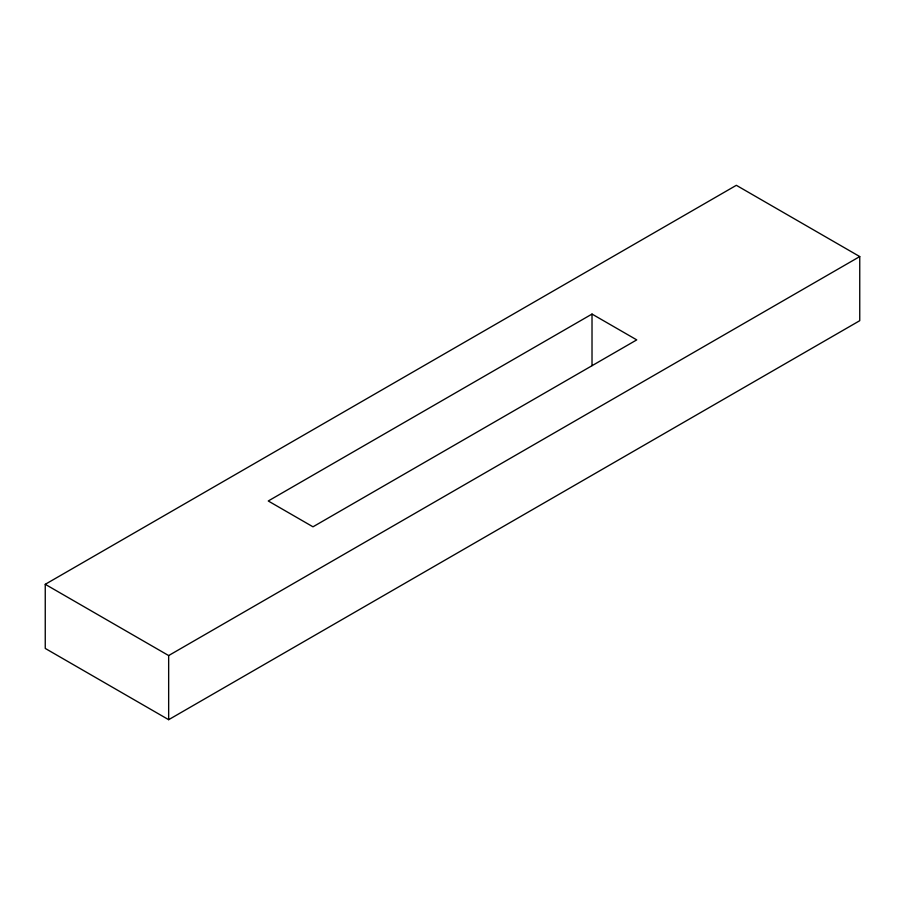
<?xml version="1.0" encoding="UTF-8"?>
<svg xmlns="http://www.w3.org/2000/svg" width="905" height="905" viewBox="0 0 905 905"><rect width="100%" height="100%" fill="white"/><g stroke="black" fill="none" stroke-linecap="round" stroke-linejoin="round"><path stroke-width="1.36" d="M45.25 584.313L736.342 185.31L859.75 256.568L859.75 320.687L168.658 719.69L45.25 648.433L45.25 584.313L168.658 655.559L859.75 256.568M592.017 314.069L268.253 500.985L312.983 526.812L636.747 339.884L592.017 314.069L592.017 365.643M168.658 655.559L168.658 719.69"/></g></svg>
